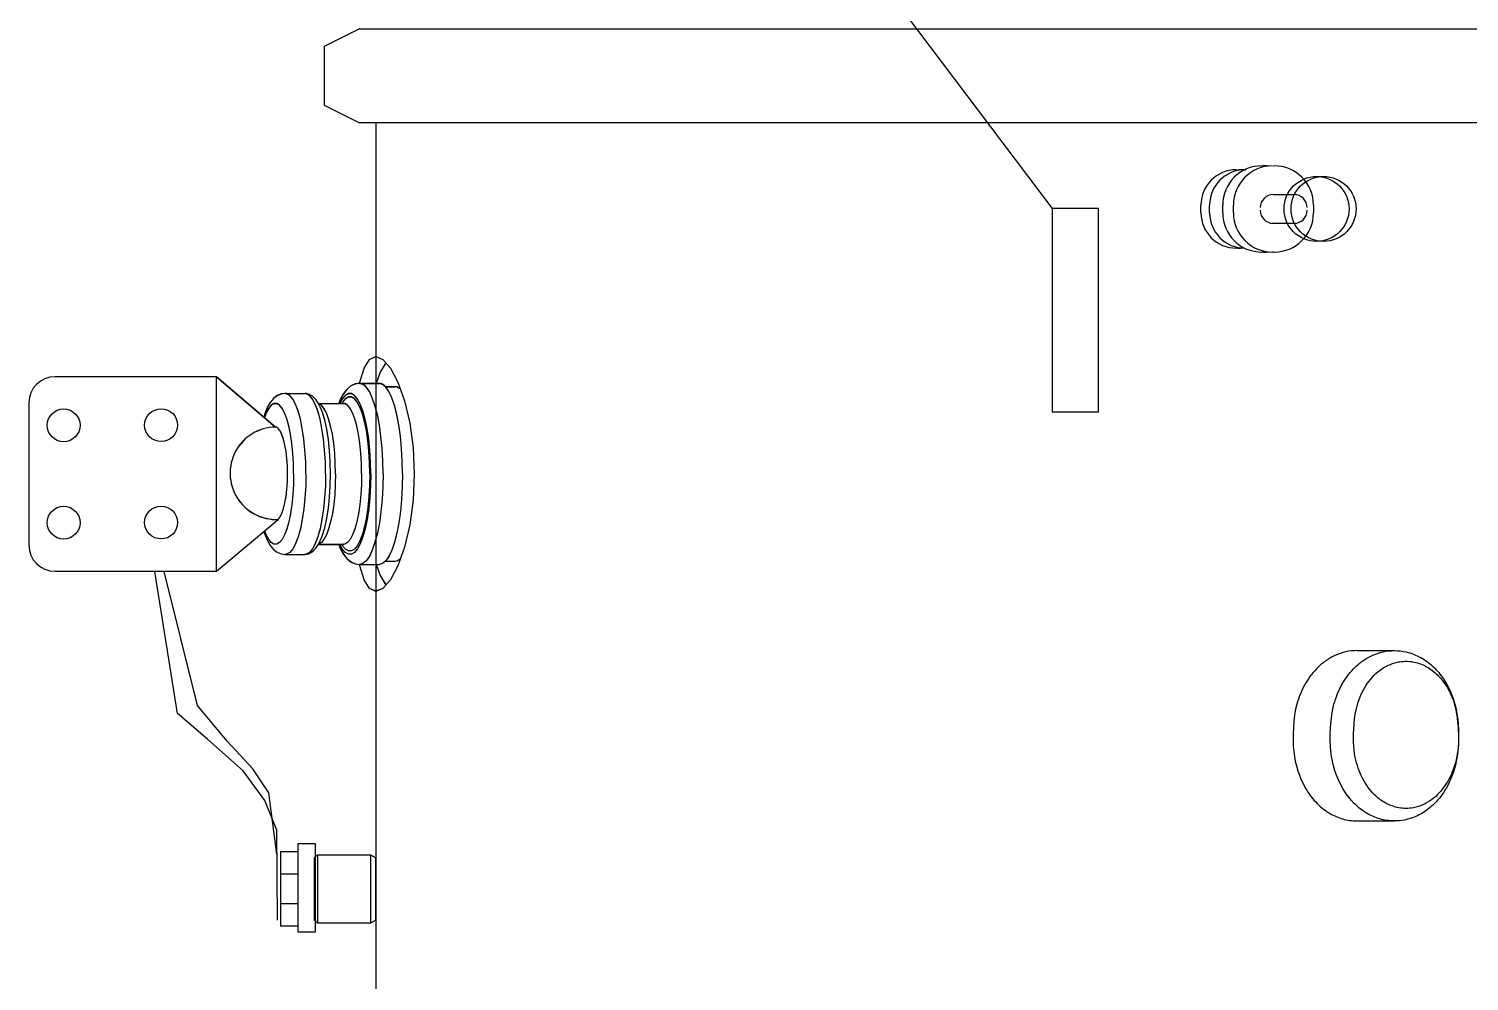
# Model space of a CAD drawing. Header units: millimetres. Extents: x 14764 to 276930, y -11609 to 135619.
# Drawn here: x 269474.6 to 269970.3, y 132416.7 to 132744.6 of the extents above; entities that cross this region are included whole.
import ezdxf

# ---------------------------------------------------------------- set-up
doc = ezdxf.new("R2010")
doc.units = ezdxf.units.MM
doc.header["$LTSCALE"] = 23.1
doc.layers.get('0').update_dxf_attribs({"linetype": 'CONTINUOUS'})
doc.layers.add('CORE', color=5, linetype='CONTINUOUS')
doc.layers.add('PL', color=5, linetype='CONTINUOUS')

msp = doc.modelspace()

# ---------------------------------------------------------------- linework, layer by layer
at = {"color": 1}
msp.add_line((269672.7183, 132887.1758), (269826.7557, 132682.7416), dxfattribs=at)
at = {"color": 0, "linetype": 'ByBlock', "lineweight": 25, "ltscale": 0.5}
for p, q in [((269588.4776, 132744.5747), (269576.3276, 132738.4997)), ((269588.4776, 132744.5747), (270022.6376, 132744.5747)), ((269576.3276, 132738.4997), (269576.3276, 132718.2497)), ((269576.3276, 132718.2497), (269588.4776, 132712.1747)), ((270022.6376, 132712.1747), (269588.4776, 132712.1747))]:
    msp.add_line(p, q, dxfattribs=at)
at = {"color": 0, "linetype": 'ByBlock', "lineweight": 25}
for p, q in [((269890.1605, 132696.0748), (269890.4373, 132696.0748)), ((269890.7548, 132696.0748), (269891.0317, 132696.0748)), ((269893.1447, 132696.0748), (269893.4215, 132696.0748)), ((269898.9808, 132697.4248), (269899.2576, 132697.4248)), ((269899.2576, 132697.4248), (269899.5344, 132697.4248)), ((269902.9436, 132697.4248), (269903.2204, 132697.4248)), ((269903.0001, 132687.5248), (269910.0648, 132687.5248)), ((269878.0105, 132681.2248), (269878.0105, 132683.9248)), ((269880.9947, 132681.2248), (269880.9947, 132683.9248)), ((269885.4808, 132681.2248), (269885.4808, 132683.9248)), ((269889.1667, 132681.2248), (269889.1667, 132683.9248)), ((269916.7204, 132683.9248), (269916.7204, 132681.2248)), ((269902.5444, 132677.6379), (269910.4075, 132677.6379)), ((269890.7141, 132669.0748), (269890.1605, 132669.0748)), ((269899.5344, 132667.7248), (269898.9808, 132667.7248)), ((269903.2204, 132667.7248), (269902.6667, 132667.7248))]:
    msp.add_line(p, q, dxfattribs=at)
at = {"color": 0, "linetype": 'ByBlock', "lineweight": 25, "ltscale": 0.5}
msp.add_lwpolyline([(269594.0557, 132712.1747), (269594.0557, 132012.7416), (270004.0557, 132012.7416), (270004.0557, 132047.6725)], dxfattribs=at)
at = {"color": 0, "linetype": 'ByBlock', "lineweight": 25}
msp.add_lwpolyline([(269842.7557, 132682.7416), (269826.7557, 132682.7416), (269826.7557, 132612.7416), (269842.7557, 132612.7416)], close=True, dxfattribs=at)
for centre in [(269917.7824, 132682.5748), (269920.1792, 132682.5748)]:
    msp.add_circle(centre, 11.178, dxfattribs=at)
for centre, radius, start, end in [((269890.1605, 132683.9248), 12.15, 90, 180), ((269893.1447, 132683.9248), 12.15, 90, 180), ((269898.9808, 132683.9248), 13.5, 90, 180), ((269902.6667, 132683.9248), 13.5, 90, 180), ((269891.0317, 132683.9248), 12.15, 84.25943, 90), ((269899.5344, 132683.9248), 13.5, 83.337992, 90), ((269903.2204, 132683.9248), 13.5, 0, 90), ((269902.8871, 132683.0248), 4.5, 90, 180), ((269910.0648, 132683.0248), 4.5, 0, 90), ((269890.1605, 132681.2248), 12.15, 180, 270), ((269893.1447, 132681.2248), 12.15, 180, 269.770772), ((269898.9808, 132681.2248), 13.5, 180, 270), ((269902.6667, 132681.2248), 13.5, 180, 270), ((269902.8871, 132682.1248), 4.5, 180, 270), ((269903.2204, 132681.2248), 13.5, 270, 0), ((269910.0648, 132682.1248), 4.5, 270, 0), ((269890.7141, 132681.2248), 12.15, 270, 275.74057), ((269899.5344, 132681.2248), 13.5, 270, 276.662008)]:
    msp.add_arc(centre, radius, start, end, dxfattribs=at)
at = {"layer": 'CORE', "color": 0}
for p, q in [((269525.8558, 132508.8703), (269518.0535, 132557.7504)), ((269532.6776, 132511.5956), (269521.2281, 132557.7504)), ((269536.0885, 132500.0132), (269525.8558, 132508.8703)), ((269542.9103, 132499.3319), (269532.6776, 132511.5956)), ((269548.3678, 132489.1121), (269536.0885, 132500.0132)), ((269551.7787, 132489.7934), (269542.9103, 132499.3319)), ((269555.8718, 132478.8923), (269548.3678, 132489.1121)), ((269557.2361, 132481.6176), (269551.7787, 132489.7934)), ((269559.9649, 132468.6726), (269555.8718, 132478.8923)), ((269559.9649, 132460.4968), (269557.2361, 132481.6176)), ((269560.1949, 132437.7651), (269559.9649, 132468.6726)), ((269573.3311, 132464.0543), (269567.2209, 132464.0543)), ((269567.2209, 132464.0543), (269567.2209, 132433.7067)), ((269573.3311, 132433.7067), (269573.3311, 132464.0543)), ((269561.2637, 132461.213), (269561.2637, 132435.6922)), ((269567.2209, 132461.213), (269561.2637, 132461.213)), ((269572.9592, 132459.1401), (269574.028, 132460.2088)), ((269572.9592, 132437.7651), (269572.9592, 132459.1401)), ((269574.028, 132460.2088), (269574.028, 132436.6963)), ((269574.028, 132460.2088), (269592.1967, 132460.2088)), ((269592.1967, 132460.2088), (269592.1967, 132436.6963)), ((269592.1967, 132460.2088), (269594.0557, 132459.1401)), ((269594.0557, 132437.7651), (269594.0557, 132459.1401)), ((269567.2209, 132453.5401), (269561.2637, 132453.5401)), ((269567.2209, 132443.3651), (269561.2637, 132443.3651)), ((269567.2209, 132435.6922), (269561.2637, 132435.6922)), ((269567.2209, 132433.7067), (269573.3311, 132433.7067)), ((269574.028, 132436.6963), (269572.9592, 132437.7651)), ((269592.1967, 132436.6963), (269574.028, 132436.6963)), ((269594.0557, 132437.7651), (269592.1967, 132436.6963))]:
    msp.add_line(p, q, dxfattribs=at)
at = {"layer": 'PL', "color": 7, "ltscale": 0.5}
for p, q in [((269595.5178, 132626.3764), (269594.2283, 132622.5533)), ((269595.518, 132626.3317), (269594.2285, 132622.5086)), ((269597.536, 132629.6062), (269595.5178, 132626.3764)), ((269597.5362, 132629.5615), (269595.518, 132626.3317)), ((269539.2284, 132624.8762), (269559.4789, 132607.5415)), ((269539.2286, 132624.8315), (269559.4791, 132607.4968)), ((269588.4788, 132622.5533), (269595.1711, 132622.5533)), ((269588.479, 132622.5086), (269595.1713, 132622.5086)), ((269597.3158, 132621.3985), (269600.748, 132621.3985)), ((269597.316, 132621.3538), (269600.7482, 132621.3538)), ((269562.8251, 132619.0891), (269569.5882, 132619.0891)), ((269562.8253, 132619.0444), (269569.5884, 132619.0444)), ((269574.2932, 132615.6249), (269582.9019, 132615.6249)), ((269574.2934, 132615.5802), (269582.9021, 132615.5802)), ((269582.9019, 132615.6249), (269583.0547, 132615.6501)), ((269583.3709, 132615.5571), (269582.9019, 132615.6249)), ((269582.9021, 132615.5802), (269583.0549, 132615.6054)), ((269583.3711, 132615.5124), (269582.9021, 132615.5802)), ((269595.819, 132604.3273), (269595.2672, 132608.2315)), ((269595.8191, 132604.2826), (269595.2674, 132608.1868)), ((269595.819, 132578.424), (269595.2672, 132574.5198)), ((269595.8191, 132578.3793), (269595.2674, 132574.4751)), ((269539.2284, 132557.8752), (269560.5061, 132575.7042)), ((269539.2286, 132557.8305), (269560.5063, 132575.6595)), ((269574.2903, 132567.1264), (269582.9019, 132567.1264)), ((269574.2905, 132567.0817), (269582.9021, 132567.0817)), ((269583.3709, 132567.1942), (269582.9019, 132567.1264)), ((269583.3711, 132567.1495), (269582.9021, 132567.0817)), ((269562.8251, 132563.6622), (269569.5882, 132563.6622)), ((269562.8253, 132563.6175), (269569.5884, 132563.6175)), ((269588.4788, 132560.1981), (269595.1711, 132560.1981)), ((269588.479, 132560.1534), (269595.1713, 132560.1534)), ((269597.3158, 132561.3528), (269600.748, 132561.3528)), ((269597.316, 132561.3081), (269600.7482, 132561.3081)), ((269931.7938, 132530.5307), (269944.5697, 132530.5307)), ((269931.7938, 132471.871), (269944.5698, 132471.871))]:
    msp.add_line(p, q, dxfattribs=at)
for points in [[(269588.5375, 132622.5437), (269588.6092, 132622.9847), (269590.0435, 132627.8062), (269591.8717, 132630.785), (269594.0557, 132631.7911)], [(269588.5377, 132622.499), (269588.6094, 132622.94), (269590.0437, 132627.7615), (269591.8719, 132630.7403), (269594.0559, 132631.7464)], [(269594.0557, 132631.7911), (269596.5106, 132630.785), (269599.1018, 132627.8062), (269601.6458, 132622.9848)], [(269594.0559, 132631.7464), (269596.5108, 132630.7403), (269599.1019, 132627.7615), (269601.6459, 132622.9401)], [(269588.4788, 132622.5533), (269586.9807, 132622.3395), (269585.5122, 132621.6803), (269584.153, 132620.5745), (269582.9306, 132619.0259), (269581.7971, 132616.9383), (269581.2915, 132615.6249)], [(269588.479, 132622.5086), (269586.9809, 132622.2948), (269585.5124, 132621.6356), (269584.1532, 132620.5298), (269582.9308, 132618.9812), (269581.7972, 132616.8937), (269581.2917, 132615.5802)], [(269595.2672, 132608.2315), (269594.5772, 132611.7926), (269593.7631, 132614.9381), (269592.8414, 132617.6039), (269591.8309, 132619.7358), (269590.7522, 132621.2903), (269589.6272, 132622.2359), (269588.4788, 132622.5533)], [(269595.2674, 132608.1868), (269594.5774, 132611.748), (269593.7633, 132614.8934), (269592.8416, 132617.5592), (269591.8311, 132619.6911), (269590.7524, 132621.2457), (269589.6274, 132622.1912), (269588.479, 132622.5086)], [(269600.4554, 132614.9381), (269599.5337, 132617.6039), (269598.5232, 132619.7358), (269597.4445, 132621.2903), (269596.3195, 132622.2359), (269595.1711, 132622.5533)], [(269600.4556, 132614.8934), (269599.5339, 132617.5592), (269598.5234, 132619.6911), (269597.4447, 132621.2457), (269596.3197, 132622.1912), (269595.1713, 132622.5086)], [(269602.476, 132620.6464), (269601.3287, 132621.3146), (269600.748, 132621.3982)], [(269602.4762, 132620.6017), (269601.3289, 132621.2699), (269600.7482, 132621.3535)], [(269601.6458, 132622.9848), (269603.9272, 132616.5596), (269605.7323, 132608.8736), (269606.8875, 132600.3363), (269607.2846, 132591.3757)], [(269601.6459, 132622.9401), (269603.9274, 132616.5149), (269605.7324, 132608.8289), (269606.8877, 132600.2916), (269607.2847, 132591.331)], [(269562.8251, 132619.0891), (269561.4409, 132618.8983), (269560.0876, 132618.3129), (269558.8337, 132617.3315), (269557.7168, 132615.9704), (269556.7001, 132614.1703), (269555.738, 132611.7687), (269555.4779, 132610.8669)], [(269562.8253, 132619.0444), (269561.4411, 132618.8537), (269560.0878, 132618.2683), (269558.8339, 132617.2868), (269557.717, 132615.9258), (269556.7003, 132614.1257), (269555.7382, 132611.724), (269555.4781, 132610.8222)], [(269569.9978, 132591.3757), (269569.9177, 132595.5061), (269569.6792, 132599.5443), (269569.2875, 132603.4001), (269568.7515, 132606.9872), (269568.0831, 132610.2256), (269567.2972, 132613.0429), (269566.4115, 132615.3762), (269565.4456, 132617.1734), (269564.4212, 132618.3942), (269563.3611, 132619.0116), (269562.8251, 132619.0891)], [(269569.998, 132591.331), (269569.9179, 132595.4614), (269569.6794, 132599.4996), (269569.2877, 132603.3554), (269568.7517, 132606.9425), (269568.0833, 132610.1809), (269567.2974, 132612.9982), (269566.4116, 132615.3315), (269565.4458, 132617.1287), (269564.4214, 132618.3496), (269563.3613, 132618.9669), (269562.8253, 132619.0444)], [(269571.1843, 132618.3942), (269570.1242, 132619.0116), (269569.5882, 132619.0891)], [(269574.5249, 132615.2639), (269573.4257, 132616.976), (269572.2358, 132618.1549), (269570.9323, 132618.86), (269569.5882, 132619.0891)], [(269571.1845, 132618.3496), (269570.1244, 132618.9669), (269569.5884, 132619.0444)], [(269574.5251, 132615.2192), (269573.4259, 132616.9313), (269572.236, 132618.1102), (269570.9325, 132618.8153), (269569.5884, 132619.0444)], [(269576.761, 132591.3757), (269576.6808, 132595.5061), (269576.4423, 132599.5443), (269576.0506, 132603.4001), (269575.5146, 132606.9872), (269574.8462, 132610.2256), (269574.0603, 132613.0429), (269573.1746, 132615.3762), (269572.2087, 132617.1734), (269571.1843, 132618.3942)], [(269576.7611, 132591.331), (269576.681, 132595.4614), (269576.4425, 132599.4996), (269576.0508, 132603.3554), (269575.5148, 132606.9425), (269574.8464, 132610.1809), (269574.0605, 132612.9982), (269573.1748, 132615.3315), (269572.2089, 132617.1287), (269571.1845, 132618.3496)], [(269592.3054, 132591.3757), (269592.2253, 132595.5061), (269591.9868, 132599.5443), (269591.5951, 132603.4001), (269591.0591, 132606.9872), (269590.3907, 132610.2256), (269589.6048, 132613.0429), (269588.719, 132615.3762), (269587.7532, 132617.1734), (269586.7288, 132618.3942), (269585.6687, 132619.0116), (269584.5966, 132619.0116), (269583.5366, 132618.3942), (269582.5122, 132617.1734), (269581.68, 132615.6249)], [(269592.3056, 132591.331), (269592.2255, 132595.4614), (269591.987, 132599.4996), (269591.5953, 132603.3554), (269591.0593, 132606.9425), (269590.3909, 132610.1809), (269589.605, 132612.9982), (269588.7192, 132615.3315), (269587.7534, 132617.1287), (269586.7289, 132618.3496), (269585.6689, 132618.9669), (269584.5968, 132618.9669), (269583.5368, 132618.3496), (269582.5124, 132617.1287), (269581.6801, 132615.5802)], [(269592.0066, 132591.3757), (269591.9298, 132595.334), (269591.7012, 132599.204), (269591.3258, 132602.899), (269590.8121, 132606.3367), (269590.1716, 132609.4402), (269589.4185, 132612.1401), (269588.5696, 132614.3762), (269587.644, 132616.0985), (269586.6623, 132617.2685), (269585.6464, 132617.8601), (269584.619, 132617.8601), (269583.6031, 132617.2685), (269582.6214, 132616.0985), (269582.3668, 132615.6249)], [(269592.0068, 132591.331), (269591.93, 132595.2893), (269591.7014, 132599.1593), (269591.326, 132602.8544), (269590.8123, 132606.292), (269590.1718, 132609.3955), (269589.4187, 132612.0954), (269588.5698, 132614.3315), (269587.6442, 132616.0538), (269586.6624, 132617.2238), (269585.6465, 132617.8154), (269584.6192, 132617.8154), (269583.6033, 132617.2238), (269582.6215, 132616.0538), (269582.367, 132615.5802)], [(269565.7551, 132591.3757), (269565.685, 132594.9898), (269565.4763, 132598.5232), (269565.1336, 132601.897), (269564.6646, 132605.0357), (269564.0797, 132607.8693), (269563.3921, 132610.3345), (269562.617, 132612.3761), (269561.7719, 132613.9486), (269560.8755, 132615.0169), (269559.948, 132615.5571), (269559.0099, 132615.5571), (269558.0824, 132615.0169), (269557.186, 132613.9486), (269556.3409, 132612.3761), (269555.6964, 132610.6785)], [(269565.7553, 132591.331), (269565.6852, 132594.9451), (269565.4765, 132598.4786), (269565.1338, 132601.8523), (269564.6647, 132604.9911), (269564.0799, 132607.8246), (269563.3923, 132610.2898), (269562.6172, 132612.3314), (269561.7721, 132613.904), (269560.8757, 132614.9722), (269559.9481, 132615.5124), (269559.0101, 132615.5124), (269558.0825, 132614.9722), (269557.1862, 132613.904), (269556.341, 132612.3314), (269555.6966, 132610.6339)], [(269580.1842, 132591.3757), (269580.1141, 132594.9898), (269579.9054, 132598.5232), (269579.5627, 132601.897), (269579.0936, 132605.0357), (269578.5088, 132607.8693), (269577.8212, 132610.3345), (269577.0461, 132612.3761), (269576.201, 132613.9486), (269575.3046, 132615.0169), (269574.3771, 132615.5571), (269574.3326, 132615.5635)], [(269580.1844, 132591.331), (269580.1143, 132594.9451), (269579.9056, 132598.4786), (269579.5629, 132601.8523), (269579.0938, 132604.9911), (269578.509, 132607.8246), (269577.8213, 132610.2898), (269577.0463, 132612.3314), (269576.2012, 132613.904), (269575.3048, 132614.9722), (269574.3772, 132615.5124), (269574.3328, 132615.5188)], [(269578.4727, 132591.3757), (269578.3908, 132595.4194), (269578.1462, 132599.3777), (269577.7418, 132603.1686), (269577.1803, 132606.7177), (269576.4617, 132609.9621), (269575.5731, 132612.8566), (269574.5249, 132615.2639)], [(269578.4729, 132591.331), (269578.391, 132595.3747), (269578.1464, 132599.333), (269577.7419, 132603.1239), (269577.1805, 132606.673), (269576.4619, 132609.9174), (269575.5733, 132612.8119), (269574.5251, 132615.2192)], [(269589.1781, 132591.3757), (269589.108, 132594.9898), (269588.8992, 132598.5232), (269588.5565, 132601.897), (269588.0875, 132605.0357), (269587.5027, 132607.8693), (269586.815, 132610.3345), (269586.04, 132612.3761), (269585.1948, 132613.9486), (269584.2985, 132615.0169), (269583.3709, 132615.5571)], [(269589.1783, 132591.331), (269589.1082, 132594.9451), (269588.8994, 132598.4786), (269588.5567, 132601.8523), (269588.0877, 132604.9911), (269587.5029, 132607.8246), (269586.8152, 132610.2898), (269586.0402, 132612.3314), (269585.195, 132613.904), (269584.2987, 132614.9722), (269583.3711, 132615.5124)], [(269603.2404, 132591.3757), (269603.1583, 132595.8127), (269602.9136, 132600.1594), (269602.5112, 132604.3273), (269601.9595, 132608.2315), (269601.2695, 132611.7926), (269600.4554, 132614.9381)], [(269603.2406, 132591.331), (269603.1585, 132595.768), (269602.9138, 132600.1147), (269602.5114, 132604.2826), (269601.9596, 132608.1868), (269601.2697, 132611.748), (269600.4556, 132614.8934)], [(269563.663, 132591.3757), (269563.606, 132594.0365), (269563.4363, 132596.6248), (269563.1588, 132599.0699), (269562.7808, 132601.3051), (269562.3128, 132603.2695), (269561.7674, 132604.9094), (269561.1597, 132606.1802), (269560.5061, 132607.0471), (269559.8245, 132607.4866), (269559.4789, 132607.5415)], [(269563.6632, 132591.331), (269563.6062, 132593.9918), (269563.4365, 132596.5801), (269563.1589, 132599.0252), (269562.781, 132601.2604), (269562.3129, 132603.2248), (269561.7676, 132604.8647), (269561.1599, 132606.1355), (269560.5063, 132607.0024), (269559.8246, 132607.4419), (269559.4791, 132607.4968)], [(269596.5482, 132591.3757), (269596.466, 132595.8127), (269596.2213, 132600.1594), (269595.819, 132604.3273)], [(269596.5483, 132591.331), (269596.4662, 132595.768), (269596.2215, 132600.1147), (269595.8191, 132604.2826)], [(269565.7551, 132591.3757), (269565.685, 132587.7615), (269565.4763, 132584.2281), (269565.1336, 132580.8543), (269564.6646, 132577.7156), (269564.0797, 132574.882), (269563.3921, 132572.4168), (269562.617, 132570.3752), (269561.7719, 132568.8027), (269560.8755, 132567.7344), (269559.948, 132567.1942), (269559.0099, 132567.1942), (269558.0824, 132567.7344), (269557.186, 132568.8027), (269556.3409, 132570.3752), (269555.8113, 132571.7703)], [(269565.7553, 132591.331), (269565.6852, 132587.7168), (269565.4765, 132584.1834), (269565.1338, 132580.8096), (269564.6647, 132577.6709), (269564.0799, 132574.8373), (269563.3923, 132572.3721), (269562.6172, 132570.3305), (269561.7721, 132568.758), (269560.8757, 132567.6897), (269559.9481, 132567.1495), (269559.0101, 132567.1495), (269558.0825, 132567.6897), (269557.1862, 132568.758), (269556.341, 132570.3305), (269555.8114, 132571.7256)], [(269560.5061, 132575.7042), (269561.1597, 132576.5711), (269561.7674, 132577.8419), (269562.3128, 132579.4818), (269562.7808, 132581.4462), (269563.1588, 132583.6814), (269563.4363, 132586.1265), (269563.606, 132588.7148), (269563.663, 132591.3757)], [(269560.5063, 132575.6595), (269561.1599, 132576.5264), (269561.7676, 132577.7972), (269562.3129, 132579.4371), (269562.781, 132581.4015), (269563.1589, 132583.6367), (269563.4365, 132586.0818), (269563.6062, 132588.6701), (269563.6632, 132591.331)], [(269569.9978, 132591.3757), (269569.9177, 132587.2452), (269569.6792, 132583.207), (269569.2875, 132579.3513), (269568.7515, 132575.7641), (269568.0831, 132572.5257), (269567.2972, 132569.7084), (269566.4115, 132567.3751), (269565.4456, 132565.578), (269564.4212, 132564.3571), (269563.3611, 132563.7397), (269562.8251, 132563.6622)], [(269569.998, 132591.331), (269569.9179, 132587.2005), (269569.6794, 132583.1623), (269569.2877, 132579.3066), (269568.7517, 132575.7194), (269568.0833, 132572.4811), (269567.2974, 132569.6637), (269566.4116, 132567.3304), (269565.4458, 132565.5333), (269564.4214, 132564.3124), (269563.3613, 132563.695), (269562.8253, 132563.6175)], [(269576.761, 132591.3757), (269576.6808, 132587.2452), (269576.4423, 132583.207), (269576.0506, 132579.3513), (269575.5146, 132575.7641), (269574.8462, 132572.5257), (269574.0603, 132569.7084), (269573.1746, 132567.3751), (269572.2087, 132565.578), (269571.1843, 132564.3571)], [(269576.7611, 132591.331), (269576.681, 132587.2005), (269576.4425, 132583.1623), (269576.0508, 132579.3066), (269575.5148, 132575.7194), (269574.8464, 132572.4811), (269574.0605, 132569.6637), (269573.1748, 132567.3304), (269572.2089, 132565.5333), (269571.1845, 132564.3124)], [(269573.4429, 132565.7969), (269574.5462, 132567.5279), (269575.5946, 132569.9539), (269576.4771, 132572.8485), (269577.1906, 132576.0882), (269577.7477, 132579.6283), (269578.149, 132583.4065), (269578.3915, 132587.3492), (269578.4727, 132591.3757)], [(269573.4431, 132565.7522), (269574.5464, 132567.4832), (269575.5948, 132569.9092), (269576.4772, 132572.8038), (269577.1908, 132576.0435), (269577.7479, 132579.5836), (269578.1492, 132583.3618), (269578.3917, 132587.3045), (269578.4729, 132591.331)], [(269580.1842, 132591.3757), (269580.1141, 132587.7615), (269579.9054, 132584.2281), (269579.5627, 132580.8543), (269579.0936, 132577.7156), (269578.5088, 132574.882), (269577.8212, 132572.4168), (269577.0461, 132570.3752), (269576.201, 132568.8027), (269575.3046, 132567.7344), (269574.3771, 132567.1942), (269574.3291, 132567.1873)], [(269580.1844, 132591.331), (269580.1143, 132587.7168), (269579.9056, 132584.1834), (269579.5629, 132580.8096), (269579.0938, 132577.6709), (269578.509, 132574.8373), (269577.8213, 132572.3721), (269577.0463, 132570.3305), (269576.2012, 132568.758), (269575.3048, 132567.6897), (269574.3772, 132567.1495), (269574.3293, 132567.1426)], [(269592.3054, 132591.3757), (269592.2253, 132587.2452), (269591.9868, 132583.207), (269591.5951, 132579.3513), (269591.0591, 132575.7641), (269590.3907, 132572.5257), (269589.6048, 132569.7084), (269588.719, 132567.3751), (269587.7532, 132565.578), (269586.7288, 132564.3571), (269585.6687, 132563.7397), (269584.5966, 132563.7397), (269583.5366, 132564.3571), (269582.5122, 132565.578), (269581.68, 132567.1264)], [(269592.3056, 132591.331), (269592.2255, 132587.2005), (269591.987, 132583.1623), (269591.5953, 132579.3066), (269591.0593, 132575.7194), (269590.3909, 132572.4811), (269589.605, 132569.6637), (269588.7192, 132567.3304), (269587.7534, 132565.5333), (269586.7289, 132564.3124), (269585.6689, 132563.695), (269584.5968, 132563.695), (269583.5368, 132564.3124), (269582.5124, 132565.5333), (269581.6801, 132567.0817)], [(269592.0066, 132591.3757), (269591.9298, 132587.4173), (269591.7012, 132583.5473), (269591.3258, 132579.8523), (269590.8121, 132576.4146), (269590.1716, 132573.3112), (269589.4185, 132570.6112), (269588.5696, 132568.3752), (269587.644, 132566.6529), (269586.6623, 132565.4828), (269585.6464, 132564.8912), (269584.619, 132564.8912), (269583.6031, 132565.4828), (269582.6214, 132566.6529), (269582.3668, 132567.1264)], [(269592.0068, 132591.331), (269591.93, 132587.3726), (269591.7014, 132583.5027), (269591.326, 132579.8076), (269590.8123, 132576.3699), (269590.1718, 132573.2665), (269589.4187, 132570.5665), (269588.5698, 132568.3305), (269587.6442, 132566.6082), (269586.6624, 132565.4382), (269585.6465, 132564.8465), (269584.6192, 132564.8465), (269583.6033, 132565.4382), (269582.6215, 132566.6082), (269582.367, 132567.0817)], [(269589.1781, 132591.3757), (269589.108, 132587.7615), (269588.8992, 132584.2281), (269588.5565, 132580.8543), (269588.0875, 132577.7156), (269587.5027, 132574.882), (269586.815, 132572.4168), (269586.04, 132570.3752), (269585.1948, 132568.8027), (269584.2985, 132567.7344), (269583.3709, 132567.1942)], [(269589.1783, 132591.331), (269589.1082, 132587.7168), (269588.8994, 132584.1834), (269588.5567, 132580.8096), (269588.0877, 132577.6709), (269587.5029, 132574.8373), (269586.8152, 132572.3721), (269586.0402, 132570.3305), (269585.195, 132568.758), (269584.2987, 132567.6897), (269583.3711, 132567.1495)], [(269596.5482, 132591.3757), (269596.466, 132586.9386), (269596.2213, 132582.5919), (269595.819, 132578.424)], [(269596.5483, 132591.331), (269596.4662, 132586.8939), (269596.2215, 132582.5472), (269595.8191, 132578.3793)], [(269603.2404, 132591.3757), (269603.1583, 132586.9386), (269602.9136, 132582.5919), (269602.5112, 132578.424), (269601.9595, 132574.5198), (269601.2695, 132570.9587), (269600.4554, 132567.8132)], [(269603.2406, 132591.331), (269603.1585, 132586.8939), (269602.9138, 132582.5472), (269602.5114, 132578.3793), (269601.9596, 132574.4751), (269601.2697, 132570.914), (269600.4556, 132567.7685)], [(269607.2846, 132591.3757), (269606.8875, 132582.4151), (269605.7323, 132573.8777), (269603.9272, 132566.1918)], [(269607.2847, 132591.331), (269606.8877, 132582.3704), (269605.7324, 132573.833), (269603.9274, 132566.1471)], [(269595.2672, 132574.5198), (269594.5772, 132570.9587), (269593.7631, 132567.8132), (269592.8414, 132565.1474), (269591.8309, 132563.0155), (269590.7522, 132561.461), (269589.6272, 132560.5154), (269588.4788, 132560.1981)], [(269595.2674, 132574.4751), (269594.5774, 132570.914), (269593.7633, 132567.7685), (269592.8416, 132565.1027), (269591.8311, 132562.9708), (269590.7524, 132561.4163), (269589.6274, 132560.4707), (269588.479, 132560.1534)], [(269555.5723, 132571.5701), (269555.7801, 132570.8594), (269556.7394, 132568.4991), (269557.7517, 132566.7297), (269558.8628, 132565.3913), (269560.1057, 132564.4276), (269561.4424, 132563.8526), (269562.8251, 132563.6622)], [(269555.5725, 132571.5254), (269555.7803, 132570.8147), (269556.7396, 132568.4544), (269557.7519, 132566.685), (269558.863, 132565.3466), (269560.1059, 132564.3829), (269561.4426, 132563.8079), (269562.8253, 132563.6175)], [(269581.2914, 132567.1264), (269581.8357, 132565.729), (269582.9644, 132563.6738), (269584.1809, 132562.1484), (269585.53, 132561.06), (269586.9829, 132560.4112), (269588.4788, 132560.1981)], [(269581.2916, 132567.0817), (269581.8359, 132565.6844), (269582.9646, 132563.6291), (269584.1811, 132562.1037), (269585.5302, 132561.0153), (269586.9831, 132560.3665), (269588.479, 132560.1534)], [(269582.9083, 132567.2075), (269583.0535, 132567.1018), (269582.9019, 132567.1264)], [(269582.9085, 132567.1629), (269583.0537, 132567.0571), (269582.9021, 132567.0817)], [(269600.4554, 132567.8132), (269599.5337, 132565.1474), (269598.5232, 132563.0155), (269597.4445, 132561.461), (269596.3195, 132560.5154), (269595.1711, 132560.1981)], [(269600.4556, 132567.7685), (269599.5339, 132565.1027), (269598.5234, 132562.9708), (269597.4447, 132561.4163), (269596.3197, 132560.4707), (269595.1713, 132560.1534)], [(269569.5882, 132563.6622), (269570.9349, 132563.8922), (269572.2473, 132564.6051), (269573.4429, 132565.7969)], [(269571.1843, 132564.3571), (269570.1242, 132563.7397), (269569.5882, 132563.6622)], [(269569.5884, 132563.6175), (269570.9351, 132563.8475), (269572.2475, 132564.5604), (269573.4431, 132565.7522)], [(269571.1845, 132564.3124), (269570.1244, 132563.695), (269569.5884, 132563.6175)], [(269603.9272, 132566.1918), (269601.6458, 132559.7666), (269599.1018, 132554.9451), (269596.5106, 132551.9663), (269594.0557, 132550.9603)], [(269603.9274, 132566.1471), (269601.6459, 132559.7219), (269599.1019, 132554.9005), (269596.5108, 132551.9216), (269594.0559, 132550.9156)], [(269600.748, 132561.3531), (269601.3287, 132561.4367), (269602.476, 132562.1049)], [(269600.7482, 132561.3084), (269601.3289, 132561.392), (269602.4762, 132562.0602)], [(269594.0557, 132550.9603), (269591.8717, 132551.9663), (269590.0435, 132554.9451), (269588.6092, 132559.7666), (269588.5375, 132560.2076)], [(269594.0559, 132550.9156), (269591.8719, 132551.9217), (269590.0437, 132554.9005), (269588.6094, 132559.7219), (269588.5377, 132560.1629)], [(269594.2283, 132560.1981), (269595.5178, 132556.3749), (269597.536, 132553.1451)], [(269594.2285, 132560.1534), (269595.518, 132556.3302), (269597.5362, 132553.1004)]]:
    msp.add_lwpolyline(points, dxfattribs=at)
msp.add_lwpolyline([(269474.6393, 132615.7875), (269474.6393, 132566.8745, 0.41421356), (269483.6833, 132557.8305), (269539.2286, 132557.8305), (269539.2286, 132624.8315), (269483.6833, 132624.8315, 0.41421356)], format="xyb", close=True, dxfattribs=at)
for centre in [(269486.6226, 132608.1001), (269520.1606, 132608.1448), (269520.1606, 132608.1448), (269486.6226, 132574.5619), (269520.1606, 132574.6066), (269520.1606, 132574.6066)]:
    msp.add_circle(centre, 5.6525, dxfattribs=at)
for centre in [(269559.8273, 132591.6175), (269559.8275, 132591.5728)]:
    msp.add_arc(centre, 15.9278, 91.253347, 272.442329, dxfattribs=at)
for points, knots in [([(269931.8033, 132530.5307), (269930.4749, 132530.5311), (269929.1475, 132530.3837), (269926.5555, 132529.8037), (269925.2908, 132529.3713), (269922.8909, 132528.2648), (269921.7532, 132527.5914), (269919.6304, 132526.0535), (269918.6441, 132525.1889), (269916.123, 132522.5797), (269914.7574, 132520.6748), (269912.514, 132516.5677), (269911.6357, 132514.3614), (269909.7853, 132507.7355), (269909.4326, 132500.324), (269910.4417, 132491.2965), (269911.8002, 132486.9074), (269915.0087, 132481.4037), (269916.1585, 132479.8333), (269918.8033, 132477.0092), (269920.2982, 132475.7573), (269923.2892, 132473.908), (269924.7255, 132473.2326), (269927.7461, 132472.2633), (269929.3273, 132471.9698), (269931.2127, 132471.8781), (269931.5034, 132471.871), (269931.7938, 132471.871), (269931.7938, 132471.871), (269931.7938, 132471.871), (269931.7938, 132471.871)], [3.14123449, 3.14123449, 3.14123449, 3.14123449, 3.29833907, 3.29833907, 3.45667902, 3.45667902, 3.61501897, 3.61501897, 3.77335892, 3.77335892, 4.05483047, 4.05483047, 4.33630202, 4.33630202, 4.86913655, 4.86913655, 5.40197109, 5.40197109, 5.6364312, 5.6364312, 5.8708913, 5.8708913, 6.05985105, 6.05985105, 6.24881079, 6.24881079, 6.28318531, 6.28318531, 6.28318531, 6.2831868, 6.2831868, 6.2831868, 6.2831868]), ([(269944.5698, 132471.871), (269945.7083, 132471.871), (269946.8487, 132471.9805), (269949.5272, 132472.4941), (269951.0448, 132473), (269953.8936, 132474.352), (269955.2256, 132475.1964), (269957.67, 132477.1424), (269958.7833, 132478.2435), (269960.7847, 132480.6357), (269961.6741, 132481.9279), (269964.0369, 132486.0587), (269965.1685, 132489.1191), (269966.5417, 132495.4864), (269966.783, 132498.796), (269966.3752, 132508.1096), (269965.7259, 132511.3447), (269963.8114, 132516.6499), (269962.7416, 132518.8094), (269960.4151, 132522.2769), (269959.2669, 132523.6635), (269956.6748, 132526.1411), (269955.2315, 132527.2302), (269952.0773, 132528.9964), (269950.3699, 132529.67), (269947.2854, 132530.3733), (269945.9494, 132530.528), (269943.2717, 132530.5334), (269941.9336, 132530.3859), (269939.3314, 132529.8037), (269938.0668, 132529.3713), (269935.6668, 132528.2648), (269934.5291, 132527.5914), (269932.4064, 132526.0535), (269931.4201, 132525.1889), (269928.8989, 132522.5797), (269927.5333, 132520.6748), (269925.2899, 132516.5677), (269924.4116, 132514.3614), (269922.5612, 132507.7355), (269922.2086, 132500.324), (269923.2176, 132491.2965), (269924.5761, 132486.9074), (269927.7847, 132481.4037), (269928.9345, 132479.8333), (269931.5792, 132477.0092), (269933.0742, 132475.7573), (269936.0652, 132473.908), (269937.5014, 132473.2326), (269940.522, 132472.2633), (269942.1032, 132471.9698), (269943.9887, 132471.8781), (269944.2794, 132471.871), (269944.5698, 132471.871)], [0, 0, 0, 0, 0.13477286, 0.13477286, 0.32375009, 0.32375009, 0.51272732, 0.51272732, 0.70170455, 0.70170455, 0.89068178, 0.89068178, 1.27471098, 1.27471098, 1.65874018, 1.65874018, 2.04276937, 2.04276937, 2.3299971, 2.3299971, 2.54721779, 2.54721779, 2.76443848, 2.76443848, 2.98165917, 2.98165917, 3.13999912, 3.13999912, 3.29833907, 3.29833907, 3.45667902, 3.45667902, 3.61501897, 3.61501897, 3.77335892, 3.77335892, 4.05483047, 4.05483047, 4.33630202, 4.33630202, 4.86913655, 4.86913655, 5.40197109, 5.40197109, 5.6364312, 5.6364312, 5.8708913, 5.8708913, 6.05985105, 6.05985105, 6.24881079, 6.24881079, 6.28318531, 6.28318531, 6.28318531, 6.28318531]), ([(269948.5571, 132476.2029), (269949.4212, 132476.2029), (269950.2938, 132476.2847), (269952.2449, 132476.6511), (269953.3294, 132476.9919), (269955.3955, 132477.904), (269956.3836, 132478.4782), (269958.2411, 132479.8236), (269959.1103, 132480.595), (269961.6675, 132483.3107), (269963.1049, 132485.5612), (269965.2763, 132490.5231), (269966.0099, 132493.2385), (269966.734, 132498.8269), (269966.7239, 132501.6994), (269965.9597, 132510.0489), (269965.2057, 132512.7563), (269962.9972, 132517.6936), (269961.5417, 132519.9266), (269958.6817, 132522.9003), (269957.4726, 132523.8848), (269954.8571, 132525.4692), (269953.4439, 132526.0707), (269951.0007, 132526.6836), (269949.9892, 132526.8256), (269948.1167, 132526.8825), (269947.2461, 132526.8273), (269945.8429, 132526.6079), (269945.3022, 132526.4901), (269944.2306, 132526.1911), (269943.7019, 132526.0105), (269942.1517, 132525.3829), (269941.1604, 132524.847), (269939.291, 132523.5778), (269938.4127, 132522.8439), (269936.7834, 132521.2115), (269936.0323, 132520.3134), (269934.6659, 132518.3824), (269934.0498, 132517.349), (269932.0509, 132513.3655), (269931.103, 132510.0835), (269930.2986, 132500.542), (269930.4432, 132497.0512), (269931.6442, 132491.232), (269932.469, 132488.8303), (269934.7002, 132484.4608), (269936.1044, 132482.4954), (269938.7585, 132479.9022), (269939.8371, 132479.0576), (269941.8746, 132477.8327), (269942.7991, 132477.3899), (269945.2933, 132476.4951), (269946.9313, 132476.2029), (269948.5571, 132476.2029)], [0, 0, 0, 0, 0.13202136, 0.13202136, 0.30272963, 0.30272963, 0.4734379, 0.4734379, 0.64414617, 0.64414617, 1.01682038, 1.01682038, 1.38949459, 1.38949459, 1.7621688, 1.7621688, 2.134843, 2.134843, 2.50751721, 2.50751721, 2.73679773, 2.73679773, 2.96607824, 2.96607824, 3.12013972, 3.12013972, 3.2519293, 3.2519293, 3.33626603, 3.33626603, 3.42060277, 3.42060277, 3.58927624, 3.58927624, 3.75794972, 3.75794972, 3.92662319, 3.92662319, 4.09529667, 4.09529667, 4.54595269, 4.54595269, 4.99660871, 4.99660871, 5.33760079, 5.33760079, 5.67859287, 5.67859287, 5.88106782, 5.88106782, 6.03477436, 6.03477436, 6.28318531, 6.28318531, 6.28318531, 6.28318531])]:
    msp.add_open_spline(points, degree=3, knots=knots, dxfattribs=at)

doc.saveas('drawing.dxf')
